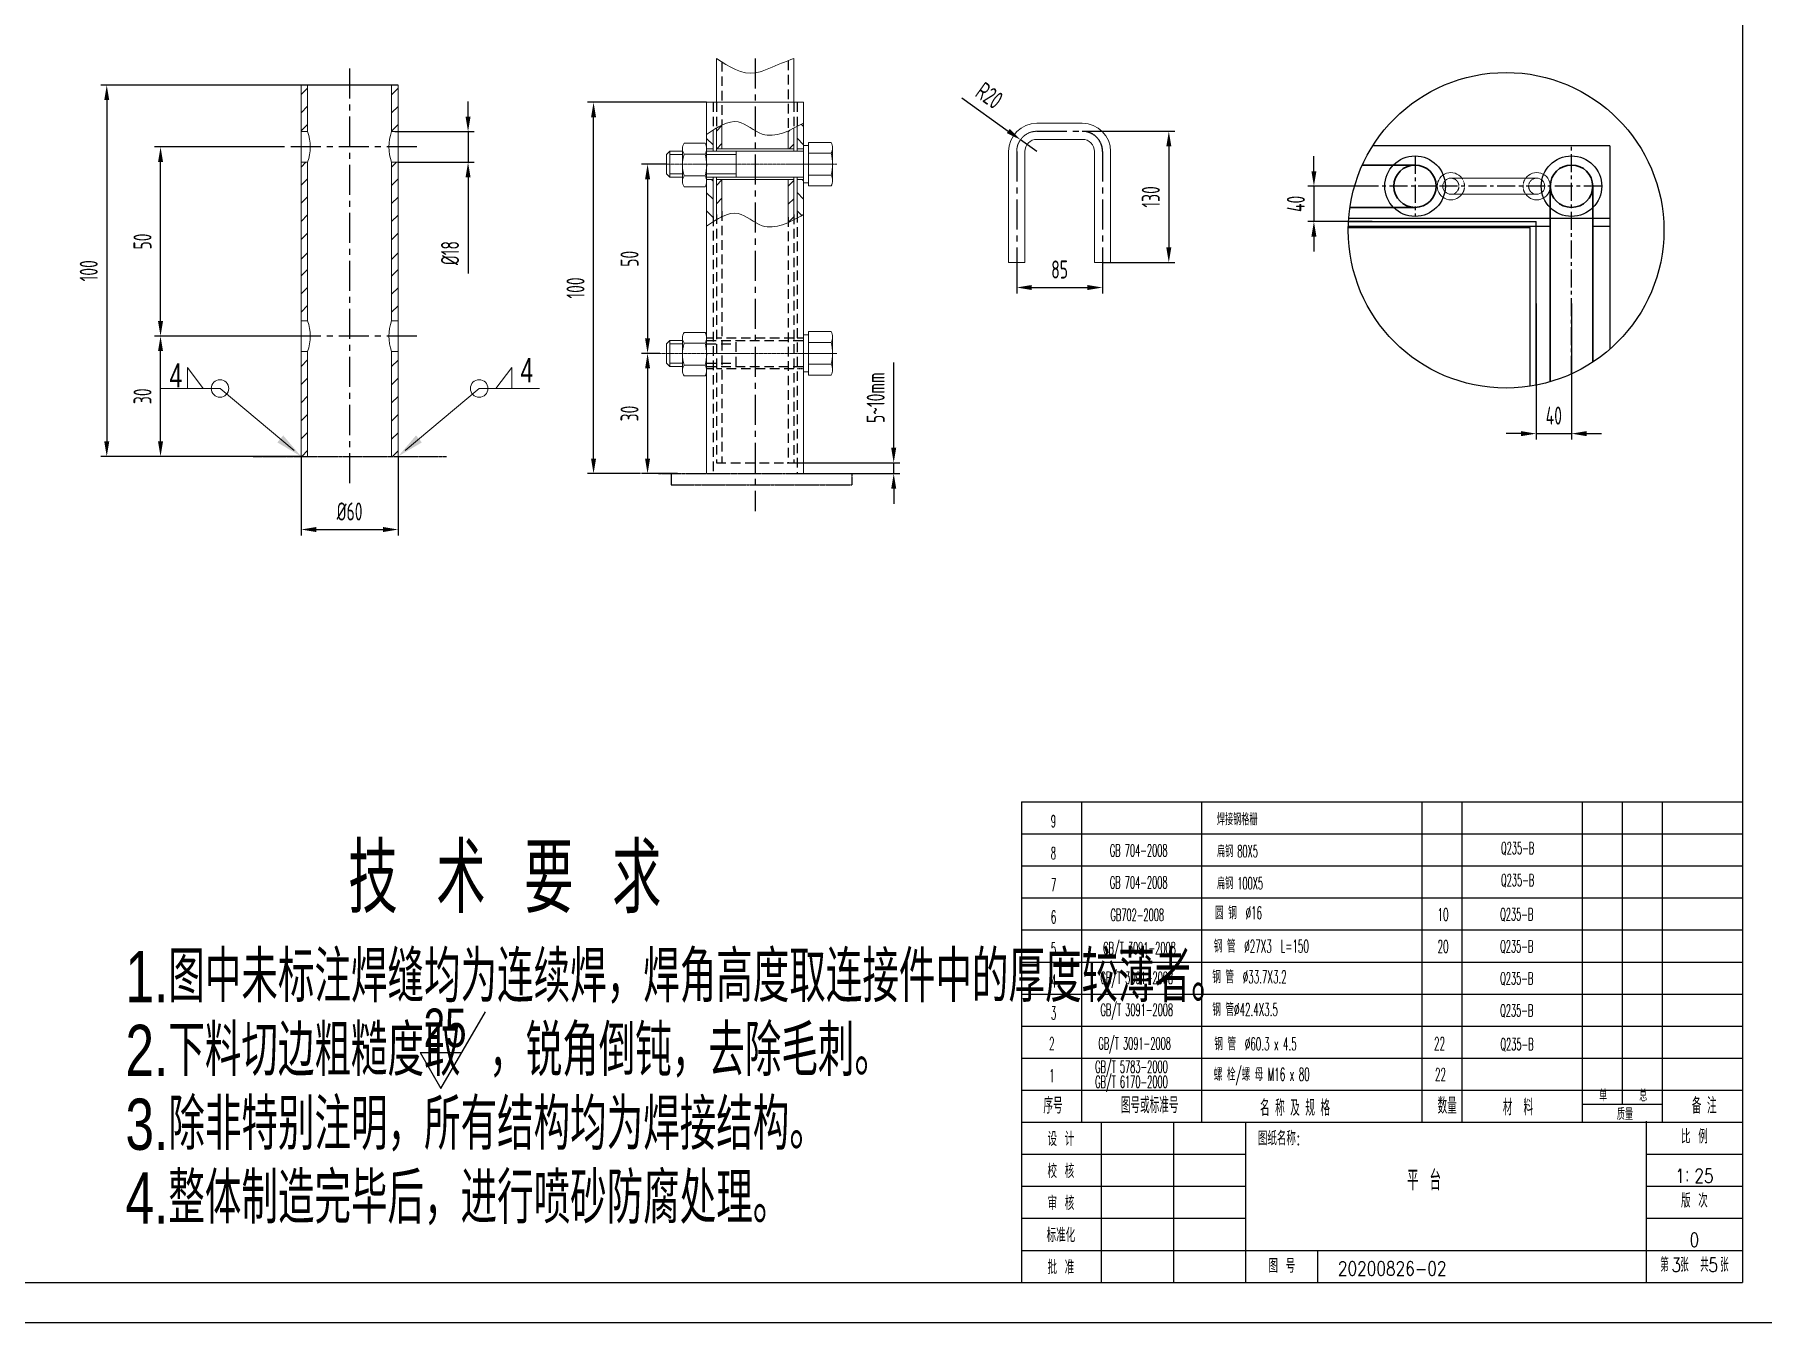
# Model space of a CAD drawing. Header units: millimetres. Extents: x 115735 to 194929, y 30422 to 45272.
# Drawn here: x 156118 to 163308, y 35372 to 40732 of the extents above; entities that cross this region are included whole.
import ezdxf
from ezdxf.enums import TextEntityAlignment as Align

# ---------------------------------------------------------------- set-up
doc = ezdxf.new("R2010")
doc.units = ezdxf.units.MM
for name, pattern in [('CENTER', [2, 1.25, -0.25, 0.25, -0.25]), ('CENTER2', [1.125, 0.75, -0.125, 0.125, -0.125]), ('CENTERX2', [4, 2.5, -0.5, 0.5, -0.5]), ('DASHED', [0.75, 0.5, -0.25]), ('HIDDEN', [0.375, 0.25, -0.125]), ('PHANTOM2', [1.25, 0.625, -0.125, 0.125, -0.125, 0.125, -0.125])]:
    doc.linetypes.add(name, pattern=pattern)
for name, color, linetype in [('08文字层', 1, 'Continuous'), ('09图框与明细表层', 4, 'Continuous'), ('2细线层', 4, 'Continuous'), ('3中心线层', 1, 'CENTER'), ('7标注层', 4, 'Continuous'), ('_CENTER', 1, 'CENTERX2'), ('DATA', 4, 'Continuous'), ('HIDDEN0', 6, 'DASHED'), ('图框层', 7, 'Continuous')]:
    doc.layers.add(name, color=color, linetype=linetype)
for name, color, linetype, lineweight in [('ST_GL_CENTERLINE', 1, 'CENTER2', 0), ('ST_GL_TEXT_ENG', 3, 'Continuous', 13), ('ST_MA _FITTING', 6, 'Continuous', 13), ('ST_MA_EQUI', 7, 'Continuous', 15), ('ST_ST_BRACKET_VISIBLE', 4, 'Continuous', 20), ('ST_ST_STRUCTURE_INVISIBLE', 6, 'HIDDEN', 25), ('图层1', 7, 'Continuous', 30)]:
    doc.layers.add(name, color=color, linetype=linetype, lineweight=lineweight)
doc.styles.add('JEREH', font='isocp.shx', dxfattribs={"width": 0.7, "bigfont": 'hzfs.shx'})
doc.styles.add('TH_GBDIM', font='romans.shx', dxfattribs={"width": 0.8, "bigfont": 'gbcbig.shx'})
doc.styles.add('VCADHZ', font='vcadtxt1.shx', dxfattribs={"width": 0.7, "bigfont": 'vcadhz.shx'})
doc.styles.add('残雪', font='romans.shx', dxfattribs={"width": 0.5, "bigfont": 'hztxt.shx'})
doc.dimstyles.new('副本 JEREH-双', dxfattribs={"dimscale": 25, "dimtxt": 3, "dimasz": 2.5, "dimexe": 1, "dimexo": 0, "dimgap": 1.5, "dimtad": 1, "dimdec": 0, "dimzin": 0, "dimdsep": 46, "dimtxsty": 'JEREH', "dimcen": 2.5, "dimclrd": 130, "dimclre": 130, "dimclrt": 3, "dimadec": 0, "dimazin": 0, "dimtfac": 0.714286, "dimtdec": 0, "dimtmove": 0, "dimatfit": 3, "dimfxl": 1, "dimtzin": 0, "dimlwd": -1, "dimlwe": -1, "dimarcsym": 0})
pattern_1 = [(135, (229036.08, 14609.014), (37.717076, 37.717076), [])]
pattern_2 = [(45, (229036.08, 14609.014), (37.717076, -37.717076), [])]

# ---------------------------------------------------------------- blocks, each defined once
blk = doc.blocks.new('*D165')
at = {"color": 130, "transparency": 16777216}
for p, q in [((158719.7, 39404.7), (158644.1, 39404.7)), ((158669.1, 39342.2), (158669.1, 38966.8)), ((158793.6, 38904.3), (158644.1, 38904.3))]:
    blk.add_line(p, q, dxfattribs=at)
for points in [[(158658.7, 39342.2), (158679.5, 39342.2), (158669.1, 39404.7)], [(158658.7, 38966.8), (158679.5, 38966.8), (158669.1, 38904.3)]]:
    blk.add_solid(points, dxfattribs=at)
at = {"layer": 'Defpoints', "color": 0, "transparency": 16777216}
for p in [(158719.7, 39404.7), (158669.1, 38904.3), (158793.6, 38904.3)]:
    blk.add_point(p, dxfattribs=at)
at = {"color": 3, "transparency": 16777216, "insert": (158594.1, 39154.5), "char_height": 75, "attachment_point": 5, "rotation": 90, "style": 'JEREH'}
blk.add_mtext('30', dxfattribs=at)
blk = doc.blocks.new('*D166')
at = {"color": 130, "transparency": 16777216}
for p, q in [((158915, 40449.9), (158419.3, 40449.9)), ((158444.3, 38966.8), (158444.3, 40387.4)), ((158639.4, 38904.3), (158419.3, 38904.3))]:
    blk.add_line(p, q, dxfattribs=at)
for points in [[(158433.9, 40387.4), (158454.7, 40387.4), (158444.3, 40449.9)], [(158433.9, 38966.8), (158454.7, 38966.8), (158444.3, 38904.3)]]:
    blk.add_solid(points, dxfattribs=at)
at = {"layer": 'Defpoints', "color": 0, "transparency": 16777216}
for p in [(158444.3, 40449.9), (158915, 40449.9), (158639.4, 38904.3)]:
    blk.add_point(p, dxfattribs=at)
at = {"color": 3, "transparency": 16777216, "insert": (158369.3, 39677.1), "char_height": 75, "attachment_point": 5, "rotation": 90, "style": 'JEREH'}
blk.add_mtext('100', dxfattribs=at)
blk = doc.blocks.new('*D167')
at = {"color": 130, "transparency": 16777216}
for p, q in [((158748, 40192.3), (158644.1, 40192.3)), ((158669.1, 40129.8), (158669.1, 39467.2)), ((158719.7, 39404.7), (158644.1, 39404.7))]:
    blk.add_line(p, q, dxfattribs=at)
for points in [[(158658.7, 40129.8), (158679.5, 40129.8), (158669.1, 40192.3)], [(158658.7, 39467.2), (158679.5, 39467.2), (158669.1, 39404.7)]]:
    blk.add_solid(points, dxfattribs=at)
at = {"layer": 'Defpoints', "color": 0, "transparency": 16777216}
for p in [(158748, 40192.3), (158669.1, 39404.7), (158719.7, 39404.7)]:
    blk.add_point(p, dxfattribs=at)
at = {"color": 3, "transparency": 16777216, "insert": (158594.1, 39798.5), "char_height": 75, "attachment_point": 5, "rotation": 90, "style": 'JEREH'}
blk.add_mtext('50', dxfattribs=at)
blk = doc.blocks.new('*D172')
at = {"color": 130, "transparency": 16777216}
for p, q in [((157227.7, 38975.9), (157227.7, 38646.8)), ((157630.9, 38975.9), (157630.9, 38646.8)), ((157290.2, 38671.8), (157568.4, 38671.8))]:
    blk.add_line(p, q, dxfattribs=at)
for points in [[(157290.2, 38682.3), (157290.2, 38661.4), (157227.7, 38671.8)], [(157568.4, 38682.3), (157568.4, 38661.4), (157630.9, 38671.8)]]:
    blk.add_solid(points, dxfattribs=at)
at = {"layer": 'Defpoints', "color": 0, "transparency": 16777216}
for p in [(157227.7, 38975.9), (157630.9, 38975.9), (157630.9, 38671.8)]:
    blk.add_point(p, dxfattribs=at)
at = {"color": 3, "transparency": 16777216, "insert": (157429.3, 38746.8), "char_height": 75, "attachment_point": 5, "style": 'JEREH'}
blk.add_mtext('%%C60', dxfattribs=at)
blk = doc.blocks.new('*D173')
at = {"color": 130, "transparency": 16777216}
for p, q in [((157630.9, 40521.5), (156393.7, 40521.5)), ((156418.7, 40459), (156418.7, 39038.4)), ((157079.3, 38975.9), (156393.7, 38975.9))]:
    blk.add_line(p, q, dxfattribs=at)
for points in [[(156408.3, 40459), (156429.1, 40459), (156418.7, 40521.5)], [(156408.3, 39038.4), (156429.1, 39038.4), (156418.7, 38975.9)]]:
    blk.add_solid(points, dxfattribs=at)
at = {"layer": 'Defpoints', "color": 0, "transparency": 16777216}
for p in [(157630.9, 40521.5), (156418.7, 38975.9), (157079.3, 38975.9)]:
    blk.add_point(p, dxfattribs=at)
at = {"color": 3, "transparency": 16777216, "insert": (156343.7, 39748.7), "char_height": 75, "attachment_point": 5, "rotation": 90, "style": 'JEREH'}
blk.add_mtext('100', dxfattribs=at)
blk = doc.blocks.new('*D174')
at = {"color": 130, "transparency": 16777216}
for p, q in [((157922.1, 40390.3), (157922.1, 40452.8)), ((157617.4, 40327.8), (157947.1, 40327.8)), ((157922.1, 40327.8), (157922.1, 40200.1)), ((157630.9, 40200.1), (157947.1, 40200.1)), ((157922.1, 40137.6), (157922.1, 39737.7))]:
    blk.add_line(p, q, dxfattribs=at)
for points in [[(157911.7, 40390.3), (157932.5, 40390.3), (157922.1, 40327.8)], [(157911.7, 40137.6), (157932.5, 40137.6), (157922.1, 40200.1)]]:
    blk.add_solid(points, dxfattribs=at)
at = {"layer": 'Defpoints', "color": 0, "transparency": 16777216}
for p in [(157617.4, 40327.8), (157630.9, 40200.1), (157922.1, 40200.1)]:
    blk.add_point(p, dxfattribs=at)
at = {"color": 3, "transparency": 16777216, "insert": (157847.1, 39822.4), "char_height": 75, "attachment_point": 5, "rotation": 90, "style": 'JEREH'}
blk.add_mtext('%%C18', dxfattribs=at)
blk = doc.blocks.new('*D175')
at = {"color": 130, "transparency": 16777216}
for p, q in [((157227.7, 39476.8), (156617.5, 39476.8)), ((156642.5, 39038.4), (156642.5, 39414.3)), ((157227.7, 38975.9), (156617.5, 38975.9))]:
    blk.add_line(p, q, dxfattribs=at)
for points in [[(156632.1, 39414.3), (156652.9, 39414.3), (156642.5, 39476.8)], [(156632.1, 39038.4), (156652.9, 39038.4), (156642.5, 38975.9)]]:
    blk.add_solid(points, dxfattribs=at)
at = {"layer": 'Defpoints', "color": 0, "transparency": 16777216}
for p in [(156642.5, 39476.8), (157227.7, 39476.8), (157227.7, 38975.9)]:
    blk.add_point(p, dxfattribs=at)
at = {"color": 3, "transparency": 16777216, "insert": (156567.5, 39226.4), "char_height": 75, "attachment_point": 5, "rotation": 90, "style": 'JEREH'}
blk.add_mtext('30', dxfattribs=at)
blk = doc.blocks.new('*D176')
at = {"color": 130, "transparency": 16777216}
for p, q in [((157149.5, 40263.9), (156617.5, 40263.9)), ((156642.5, 39539.3), (156642.5, 40201.4)), ((157079.8, 39476.8), (156617.5, 39476.8))]:
    blk.add_line(p, q, dxfattribs=at)
for points in [[(156632.1, 40201.4), (156652.9, 40201.4), (156642.5, 40263.9)], [(156632.1, 39539.3), (156652.9, 39539.3), (156642.5, 39476.8)]]:
    blk.add_solid(points, dxfattribs=at)
at = {"layer": 'Defpoints', "color": 0, "transparency": 16777216}
for p in [(156642.5, 40263.9), (157149.5, 40263.9), (157079.8, 39476.8)]:
    blk.add_point(p, dxfattribs=at)
at = {"color": 3, "transparency": 16777216, "insert": (156567.5, 39870.4), "char_height": 75, "attachment_point": 5, "rotation": 90, "style": 'JEREH'}
blk.add_mtext('50', dxfattribs=at)
blk = doc.blocks.new('*D202')
at = {"layer": '7标注层', "color": 130, "transparency": 16777216}
for p, q in [((159693.3, 39012), (159693.3, 39366.7)), ((159250.2, 38949.5), (159718.3, 38949.5)), ((159250.2, 38904.3), (159718.3, 38904.3)), ((159693.3, 38904.3), (159693.3, 38949.5)), ((159693.3, 38841.8), (159693.3, 38779.3))]:
    blk.add_line(p, q, dxfattribs=at)
for points in [[(159682.9, 39012), (159703.7, 39012), (159693.3, 38949.5)], [(159682.9, 38841.8), (159703.7, 38841.8), (159693.3, 38904.3)]]:
    blk.add_solid(points, dxfattribs=at)
at = {"layer": 'Defpoints', "color": 0, "transparency": 16777216}
for p in [(159250.2, 38949.5, -37.2), (159250.2, 38904.3, -37.2), (159693.3, 38949.5)]:
    blk.add_point(p, dxfattribs=at)
at = {"layer": '7标注层', "color": 3, "transparency": 16777216, "insert": (159618.3, 39220.6), "char_height": 75, "attachment_point": 5, "rotation": 90, "style": 'JEREH'}
blk.add_mtext('5~10mm', dxfattribs=at)
blk = doc.blocks.new('*D203')
at = {"color": 130, "transparency": 16777216}
for p, q in [((160205.2, 39783.2), (160205.2, 39654)), ((160562.2, 39783.2), (160562.2, 39654)), ((160267.7, 39679), (160499.7, 39679))]:
    blk.add_line(p, q, dxfattribs=at)
for points in [[(160267.7, 39689.4), (160267.7, 39668.5), (160205.2, 39679)], [(160499.7, 39689.4), (160499.7, 39668.5), (160562.2, 39679)]]:
    blk.add_solid(points, dxfattribs=at)
at = {"layer": 'Defpoints', "color": 0, "transparency": 16777216}
for p in [(160205.2, 39783.2), (160562.2, 39783.2), (160562.2, 39679)]:
    blk.add_point(p, dxfattribs=at)
at = {"color": 3, "transparency": 16777216, "insert": (160383.7, 39754), "char_height": 75, "attachment_point": 5, "style": 'JEREH'}
blk.add_mtext('85', dxfattribs=at)
blk = doc.blocks.new('*D177')
at = {"color": 130, "transparency": 16777216}
for p, q in [((160478.2, 40329.2), (160863.1, 40329.2)), ((160838.1, 40266.7), (160838.1, 39845.7)), ((160562.2, 39783.2), (160863.1, 39783.2))]:
    blk.add_line(p, q, dxfattribs=at)
for points in [[(160827.7, 40266.7), (160848.5, 40266.7), (160838.1, 40329.2)], [(160827.7, 39845.7), (160848.5, 39845.7), (160838.1, 39783.2)]]:
    blk.add_solid(points, dxfattribs=at)
at = {"layer": 'Defpoints', "color": 0, "transparency": 16777216}
for p in [(160478.2, 40329.2), (160562.2, 39783.2), (160838.1, 39783.2)]:
    blk.add_point(p, dxfattribs=at)
at = {"color": 3, "transparency": 16777216, "insert": (160763.1, 40056.2), "char_height": 75, "attachment_point": 5, "rotation": 90, "style": 'JEREH'}
blk.add_mtext('130', dxfattribs=at)
blk = doc.blocks.new('*D204')
at = {"color": 130, "transparency": 16777216}
for p, q in [((159976.7, 40468), (160169.9, 40330.2)), ((160289.2, 40245.2), (160220.8, 40293.9))]:
    blk.add_line(p, q, dxfattribs=at)
blk.add_solid([(160175.9, 40338.7), (160163.8, 40321.7), (160220.8, 40293.9)], dxfattribs=at)
at = {"layer": 'Defpoints', "color": 0, "transparency": 16777216}
for p in [(160220.8, 40293.9), (160289.2, 40245.2)]:
    blk.add_point(p, dxfattribs=at)
at = {"color": 3, "transparency": 16777216, "insert": (160091.4, 40478.3), "char_height": 75, "attachment_point": 5, "rotation": 324.51741, "style": 'JEREH'}
blk.add_mtext('R20', dxfattribs=at)
blk = doc.blocks.new('*D205')
at = {"layer": '7标注层', "color": 130, "transparency": 16777216}
for p, q in [((162366.7, 39613.1), (162366.7, 39045.9)), ((162513.7, 39613.1), (162513.7, 39045.9)), ((162304.2, 39070.9), (162241.7, 39070.9)), ((162366.7, 39070.9), (162513.7, 39070.9)), ((162576.2, 39070.9), (162638.7, 39070.9))]:
    blk.add_line(p, q, dxfattribs=at)
for points in [[(162304.2, 39081.3), (162304.2, 39060.5), (162366.7, 39070.9)], [(162576.2, 39081.3), (162576.2, 39060.5), (162513.7, 39070.9)]]:
    blk.add_solid(points, dxfattribs=at)
at = {"layer": 'Defpoints', "color": 0, "transparency": 16777216}
for p in [(162366.7, 39613.1, 279), (162513.7, 39613.1, 279), (162513.7, 39070.9)]:
    blk.add_point(p, dxfattribs=at)
at = {"layer": '7标注层', "color": 3, "transparency": 16777216, "insert": (162440.2, 39145.9), "char_height": 75, "attachment_point": 5, "style": 'JEREH'}
blk.add_mtext('40', dxfattribs=at)
blk = doc.blocks.new('*D206')
at = {"layer": '7标注层', "color": 130, "transparency": 16777216}
for p, q in [((161441.8, 40163.1), (161441.8, 40225.6)), ((161683.6, 40100.6), (161416.8, 40100.6)), ((161441.8, 40100.6), (161441.8, 39953.6)), ((161683.6, 39953.6), (161416.8, 39953.6)), ((161441.8, 39891.1), (161441.8, 39828.6))]:
    blk.add_line(p, q, dxfattribs=at)
for points in [[(161431.4, 40163.1), (161452.2, 40163.1), (161441.8, 40100.6)], [(161431.4, 39891.1), (161452.2, 39891.1), (161441.8, 39953.6)]]:
    blk.add_solid(points, dxfattribs=at)
at = {"layer": 'Defpoints', "color": 0, "transparency": 16777216}
for p in [(161683.6, 40100.6, 279), (161441.8, 39953.6), (161683.6, 39953.6, 279)]:
    blk.add_point(p, dxfattribs=at)
at = {"layer": '7标注层', "color": 3, "transparency": 16777216, "insert": (161366.8, 40027.1), "char_height": 75, "attachment_point": 5, "rotation": 90, "style": 'JEREH'}
blk.add_mtext('40', dxfattribs=at)
blk = doc.blocks.new('A$C0C30116C')
at = {"layer": '2细线层'}
blk.add_line((0, 0), (14016.7, 0), dxfattribs=at)
at = {"layer": '7标注层'}
blk.add_line((416.7, 166.7), (13850, 166.7), dxfattribs=at)
at = {"layer": '图框层'}
blk.add_line((13850, 9733.3), (13850, 166.7), dxfattribs=at)

msp = doc.modelspace()

# ---------------------------------------------------------------- hatches: boundary and pattern name
at = {"layer": 'ST_ST_BRACKET_VISIBLE'}
h = msp.add_hatch(dxfattribs=at)
h.set_pattern_fill('ANSI31', color=256, scale=16.8, angle=90, style=0)
h.set_pattern_definition(pattern_2)
edge = h.paths.add_edge_path()
edge.add_spline(control_points=[(158955.3, 40342.3), (158963.2, 40347.1), (158971, 40351.5), (158978.8, 40355.4)], knot_values=[108.099891, 108.099891, 108.099891, 108.099891, 115.587131, 115.587131, 115.587131, 115.587131], weights=[1, 1, 1, 1], degree=3, periodic=0)
edge.add_line((158978.8, 40355.4), (158978.8, 40256.1))
edge.add_line((158978.8, 40256.1), (158955.3, 40256.1))
edge.add_line((158955.3, 40256.1), (158955.3, 40342.3))
h = msp.add_hatch(dxfattribs=at)
h.set_pattern_fill('ANSI31', color=256, scale=16.8, angle=90, style=0)
h.set_pattern_definition(pattern_2)
edge = h.paths.add_edge_path()
edge.add_spline(control_points=[(159254.4, 40331), (159262.2, 40334.4), (159270, 40338.2), (159277.9, 40342.1)], knot_values=[12.119342, 12.119342, 12.119342, 12.119342, 19.228001, 19.228001, 19.228001, 19.228001], weights=[1, 1, 1, 1], degree=3, periodic=0)
edge.add_line((159277.9, 40342.1), (159277.9, 40256.1))
edge.add_line((159277.9, 40256.1), (159254.4, 40256.1))
edge.add_line((159254.4, 40256.1), (159254.4, 40331))
h = msp.add_hatch(dxfattribs=at)
h.set_pattern_fill('ANSI31', color=256, scale=16.8, style=0)
h.set_pattern_definition(pattern_1)
edge = h.paths.add_edge_path()
edge.add_spline(control_points=[(159291.3, 40349.1), (159300.3, 40353.8), (159309.2, 40358.7), (159318.2, 40363.6)], knot_values=[0, 0, 0, 0, 8.073551, 8.073551, 8.073551, 8.073551], weights=[1, 1, 1, 1], degree=3, periodic=0)
edge.add_line((159318.2, 40363.6), (159318.2, 40256.1))
edge.add_line((159318.2, 40256.1), (159291.3, 40256.1))
edge.add_line((159291.3, 40256.1), (159291.3, 40349.1))
h = msp.add_hatch(dxfattribs=at)
h.set_pattern_fill('ANSI31', color=256, scale=16.8, style=0)
h.set_pattern_definition(pattern_1)
edge = h.paths.add_edge_path()
edge.add_spline(control_points=[(158915, 40315.5), (158924, 40321.7), (158932.9, 40327.9), (158941.9, 40333.8)], knot_values=[119.84826, 119.84826, 119.84826, 119.84826, 128.351388, 128.351388, 128.351388, 128.351388], weights=[1, 1, 1, 1], degree=3, periodic=0)
edge.add_line((158941.9, 40333.8), (158941.9, 40256.1))
edge.add_line((158941.9, 40256.1), (158915, 40256.1))
edge.add_line((158915, 40256.1), (158915, 40315.5))
h = msp.add_hatch(dxfattribs=at)
h.set_pattern_fill('ANSI31', color=256, scale=16.8, style=0)
h.set_pattern_definition(pattern_1)
edge = h.paths.add_edge_path()
edge.add_line((158915, 40128.5), (158941.9, 40128.5))
edge.add_line((158941.9, 40128.5), (158941.9, 39952.4))
edge.add_spline(control_points=[(158941.9, 39952.4), (158932.9, 39946.5), (158924, 39940.3), (158915, 39934.1)], knot_values=[119.84826, 119.84826, 119.84826, 119.84826, 128.351388, 128.351388, 128.351388, 128.351388], weights=[1, 1, 1, 1], degree=3, periodic=0)
edge.add_line((158915, 39934.1), (158915, 40128.5))
h = msp.add_hatch(dxfattribs=at)
h.set_pattern_fill('ANSI31', color=256, scale=16.8, angle=90, style=0)
h.set_pattern_definition(pattern_2)
edge = h.paths.add_edge_path()
edge.add_line((158955.3, 40128.5), (158978.8, 40128.5))
edge.add_line((158978.8, 40128.5), (158978.8, 39974))
edge.add_spline(control_points=[(158978.8, 39974), (158971, 39970.2), (158963.2, 39965.8), (158955.3, 39961)], knot_values=[108.099891, 108.099891, 108.099891, 108.099891, 115.587131, 115.587131, 115.587131, 115.587131], weights=[1, 1, 1, 1], degree=3, periodic=0)
edge.add_line((158955.3, 39961), (158955.3, 40128.5))
h = msp.add_hatch(dxfattribs=at)
h.set_pattern_fill('ANSI31', color=256, scale=16.8, angle=90, style=0)
h.set_pattern_definition(pattern_2)
edge = h.paths.add_edge_path()
edge.add_line((159254.4, 40128.5), (159277.9, 40128.5))
edge.add_line((159277.9, 40128.5), (159277.9, 39960.8))
edge.add_spline(control_points=[(159277.9, 39960.8), (159270, 39956.8), (159262.2, 39953.1), (159254.4, 39949.7)], knot_values=[12.119342, 12.119342, 12.119342, 12.119342, 19.228001, 19.228001, 19.228001, 19.228001], weights=[1, 1, 1, 1], degree=3, periodic=0)
edge.add_line((159254.4, 39949.7), (159254.4, 40128.5))
h = msp.add_hatch(dxfattribs=at)
h.set_pattern_fill('ANSI31', color=256, scale=16.8, style=0)
h.set_pattern_definition(pattern_1)
edge = h.paths.add_edge_path()
edge.add_line((159291.3, 40128.5), (159318.2, 40128.5))
edge.add_line((159318.2, 40128.5), (159318.2, 39982.2))
edge.add_spline(control_points=[(159318.2, 39982.2), (159309.2, 39977.3), (159300.3, 39972.4), (159291.3, 39967.7)], knot_values=[0, 0, 0, 0, 8.073551, 8.073551, 8.073551, 8.073551], weights=[1, 1, 1, 1], degree=3, periodic=0)
edge.add_line((159291.3, 39967.7), (159291.3, 40128.5))

# ---------------------------------------------------------------- linework, layer by layer
for p, q in [((162673.3, 40268.6, 186), (161686.6, 40268.6, 186)), ((162673.3, 40268.6, 186), (162673.3, 39422.5, 186)), ((161584.7, 39928.4, 186), (162341.5, 39928.4, 186)), ((162425.5, 39932.6, 186), (161584.8, 39932.6, 186)), ((162425.5, 39932.6, 186), (161584.8, 39932.6, 186)), ((161585.7, 39953.6, 186), (162366.7, 39953.6, 186)), ((162673.3, 39966.2, 186), (161586.5, 39966.2, 186)), ((162341.5, 39268.2, 186), (162341.5, 39928.4, 186)), ((162366.7, 39272.6, 186), (162366.7, 39953.6, 186)), ((162366.7, 39272.6, 186), (162366.7, 39953.6, 186)), ((162673.3, 39932.6, 186), (162601.9, 39932.6, 186)), ((162673.3, 39932.6, 186), (162601.9, 39932.6, 186))]:
    msp.add_line(p, q)
for centre in [(161862.7, 40100.6, 186), (162513.7, 40100.6, 186)]:
    msp.add_circle(centre, 126)
at = {"layer": '09图框与明细表层', "color": 7}
for p, q in [((160225.1, 37538.4), (160225.1, 35538.4)), ((160225.1, 36205.1), (163225.1, 36205.1))]:
    msp.add_line(p, q, dxfattribs=at)
at = {"layer": '09图框与明细表层'}
for p, q in [((160225.1, 36205.1), (161158.4, 36205.1)), ((160558.4, 35538.4), (160558.4, 36205.1)), ((160858.4, 35538.4), (160858.4, 36205.1)), ((161158.4, 35538.4), (161158.4, 36205.1)), ((161158.4, 36205.1), (162825.1, 36205.1)), ((162825.1, 35538.4), (162825.1, 36209.3)), ((162825.1, 36205.1), (163225.1, 36205.1)), ((160225.1, 36071.8), (161158.4, 36071.8)), ((162825.1, 36071.8), (163225.1, 36071.8)), ((160225.1, 35938.4), (161158.4, 35938.4)), ((162825.1, 35938.4), (163225.1, 35938.4)), ((160225.1, 35805.1), (161158.4, 35805.1)), ((162825.1, 35805.1), (163225.1, 35805.1)), ((160225.1, 35671.8), (161158.4, 35671.8)), ((161158.4, 35671.8), (163225.1, 35671.8)), ((161458.4, 35538.4), (161458.4, 35671.8))]:
    msp.add_line(p, q, dxfattribs=at)
at = {"layer": '3中心线层', "ltscale": 100}
for p, q in [((159116.6, 40632.3), (159116.6, 38748.2)), ((157429.3, 40590.1), (157429.3, 38846.7)), ((157709, 40263.9), (157149.5, 40263.9)), ((160289.2, 40329.2), (160478.2, 40329.2)), ((160205.2, 40245.2), (160205.2, 39783.2)), ((160562.2, 40245.2), (160562.2, 39783.2)), ((157709, 39476.8), (157149.5, 39476.8))]:
    msp.add_line(p, q, dxfattribs=at)
msp.add_arc((160478.2, 40245.2), 84, 0, 90, dxfattribs=at)
at = {"layer": '7标注层'}
for p, q in [((163224.7, 37405.1), (163224.7, 35538.4)), ((157809.5, 36345), (157994.2, 36664.9)), ((157722.8, 36495.3), (157896.3, 36495.3)), ((157722.8, 36495.3), (157809.5, 36345)), ((160225.1, 35538.4), (163224.7, 35538.4))]:
    msp.add_line(p, q, dxfattribs=at)
at = {"layer": '_CENTER', "ltscale": 30}
for p, q in [((162513.7, 39319.6, 186), (162513.7, 40268.6, 186)), ((161862.7, 40226.6, 186), (161862.7, 39974.6, 186)), ((161950.9, 40100.6, 186), (161610.8, 40100.6, 186)), ((162639.7, 40100.6, 186), (161955.1, 40100.6, 186))]:
    msp.add_line(p, q, dxfattribs=at)
at = {"layer": 'DATA'}
for p, q in [((160225.1, 37538.4), (163224.7, 37538.4)), ((160225.1, 37538.4), (163224.4, 37538.4)), ((160475, 37538.4), (160475, 36205.1)), ((160974.4, 37538.4), (160974.4, 36205.1)), ((161891.1, 37538.4), (161891.1, 36205.1)), ((162057.7, 37538.4), (162057.7, 36205.1)), ((162557.7, 37538.4), (162557.7, 36205.1)), ((162724.4, 37538.4), (162724.4, 36280.8)), ((162891.1, 37538.4), (162891.1, 36205.1)), ((160225.1, 37405.1), (163224.7, 37405.1)), ((160225.1, 37405.1), (163224.4, 37405.1)), ((160225.1, 37271.8), (163224.7, 37271.8)), ((160225.1, 37138.4), (163224.4, 37138.4)), ((160225.1, 37005.1), (163224.4, 37005.1)), ((160225.1, 36871.8), (163225, 36871.8)), ((160225.1, 36871.8), (163224.4, 36871.8)), ((160225.1, 36738.4), (163225, 36738.4)), ((160225.1, 36738.4), (163224.4, 36738.4)), ((160225.1, 36605.1), (163224.4, 36605.1)), ((160225.1, 36471.8), (163225, 36471.8)), ((160225.1, 36471.8), (163224.4, 36471.8)), ((160225.1, 36338.4), (163225, 36338.4)), ((162557.7, 36280.8), (162891.1, 36280.8))]:
    msp.add_line(p, q, dxfattribs=at)
msp.add_circle((162241.4, 39917.2, -93), 656.7, dxfattribs=at)
at = {"layer": 'HIDDEN0', "color": 6, "ltscale": 80}
for p, q in [((159254.4, 40623.5), (159254.4, 40331)), ((158978.8, 40617.7), (158978.8, 40355.4)), ((158941.9, 40449.9), (158941.9, 40333.8)), ((158955.3, 40449.9), (158955.3, 40342.3)), ((159277.9, 40449.9), (159277.9, 40342.1)), ((159291.3, 40449.9), (159291.3, 40349.1)), ((158955.3, 39983.4), (158955.3, 38949.5)), ((158978.8, 39996.4), (158978.8, 38949.5)), ((159277.9, 39983.2), (159277.9, 38949.5)), ((159291.3, 39990.1), (159291.3, 38904.3)), ((158941.9, 39974.8), (158941.9, 38904.3)), ((159254.4, 39972.1), (159254.4, 38949.5)), ((158941.9, 39468.5), (158915, 39468.5)), ((158915, 39458.5), (159318.2, 39458.5)), ((158915, 39445), (159037.7, 39445)), ((159277.9, 39468.5), (158955.3, 39468.5)), ((159037.7, 39350.9), (159037.7, 39458.5)), ((159318.2, 39468.5), (159291.3, 39468.5)), ((158915, 39364.4), (159037.7, 39364.4)), ((158915, 39350.9), (159318.2, 39350.9)), ((158941.9, 39340.9), (158915, 39340.9)), ((159277.9, 39340.9), (158955.3, 39340.9)), ((158955.3, 38949.5), (159277.9, 38949.5))]:
    msp.add_line(p, q, dxfattribs=at)
at = {"layer": 'HIDDEN0', "color": 6, "linetype": 'PHANTOM2'}
for p, q in [((157026.6, 38975.9), (157831.9, 38975.9)), ((158714, 38904.3), (159519.2, 38904.3)), ((159519.2, 38904.3), (159519.2, 38857.3)), ((158766.7, 38857.3), (159519.2, 38857.3))]:
    msp.add_line(p, q, dxfattribs=at)
at = {"layer": 'HIDDEN0', "color": 6, "linetype": 'PHANTOM2', "ltscale": 80}
msp.add_line((158766.7, 38904.3), (158766.7, 38857.3), dxfattribs=at)
at = {"layer": 'ST_GL_CENTERLINE', "ltscale": 8}
for p, q in [((158748, 40192.3), (159456.9, 40192.3)), ((158719.7, 39404.7), (159456.9, 39404.7))]:
    msp.add_line(p, q, dxfattribs=at)
at = {"layer": 'ST_GL_CENTERLINE'}
msp.add_arc((160289.2, 40245.2), 84, 90, 180, dxfattribs=at)
at = {"layer": 'ST_GL_TEXT_ENG'}
for p, q in [((156754.4, 39258.9), (156754.4, 39346.1)), ((156754.4, 39346.1), (156820.5, 39258.9)), ((158104.1, 39346.1), (158038.1, 39258.9)), ((158104.1, 39258.9), (158104.1, 39346.1))]:
    msp.add_line(p, q, dxfattribs=at)
at = {"layer": 'ST_GL_TEXT_ENG', "extrusion": (0, 0, -1)}
for points in [[(-157198.7, 39000.2), (-156890.1, 39258.9), (-156639.3, 39258.9)], [(-157659.8, 39000.2), (-157968.4, 39258.9), (-158219.3, 39258.9)]]:
    msp.add_lwpolyline(points, dxfattribs=at)
at = {"layer": 'ST_GL_TEXT_ENG'}
for centre in [(156890.1, 39258.9), (157968.4, 39258.9)]:
    msp.add_circle(centre, 36.5, dxfattribs=at)
at = {"layer": 'ST_GL_TEXT_ENG', "extrusion": (0, 0, -1)}
for points in [[(-157152.9, 39063.3), (-157227.7, 38975.9), (-157128.6, 39034.3)], [(-157705.6, 39063.3), (-157630.9, 38975.9), (-157729.9, 39034.3)]]:
    msp.add_solid(points, dxfattribs=at)
at = {"layer": 'ST_MA _FITTING', "linetype": 'DASHED', "ltscale": 2}
for centre, radius, start, end in [((162011.8, 40100.6, 186), 33.6, 270, 90), ((162011.8, 40100.6, 186), 56.7, 323.6588, 36.3412), ((162368.8, 40100.6, 186), 56.7, 143.6588, 216.3412), ((162368.8, 40100.6, 186), 33.6, 90, 270)]:
    msp.add_arc(centre, radius, start, end, dxfattribs=at)
at = {"layer": 'ST_MA_EQUI'}
for p, q in [((158955.3, 40632.8), (158955.3, 40449.9)), ((159277.9, 40632.8), (159277.9, 40449.9)), ((157227.7, 40521.5), (157227.7, 38975.9)), ((157254.5, 40521.5), (157254.5, 40327.8)), ((157604, 40521.5), (157604, 40327.8)), ((157630.9, 40521.5), (157630.9, 38975.9)), ((158915, 40449.9), (159318.2, 40449.9)), ((158915, 40449.9), (158915, 38904.3)), ((159318.2, 40449.9), (159318.2, 38904.3)), ((158955.3, 40342.3), (158955.3, 40246.1)), ((158978.8, 40355.4), (158978.8, 40256.1)), ((159277.9, 40342.1), (159277.9, 40246.1)), ((159291.3, 40349.1), (159291.3, 40246.1)), ((160289.2, 40362.8), (160478.2, 40362.8)), ((157227.7, 40327.8), (157254.5, 40327.8)), ((157604, 40327.8), (157630.9, 40327.8)), ((158941.9, 40333.8), (158941.9, 40246.1)), ((159254.4, 40331), (159254.4, 40256.1)), ((159338.3, 40269.6), (159318.2, 40269.6)), ((160289.2, 40295.6), (160478.2, 40295.6)), ((157227.7, 40200.1), (157254.5, 40200.1)), ((157254.5, 40200.1), (157254.5, 39898.4)), ((157604, 40200.1), (157604, 39898.4)), ((157604, 40200.1), (157630.9, 40200.1)), ((158761.4, 40246.1), (158748, 40232.6)), ((158748, 40232.6), (158748, 40152)), ((158761.4, 40246.1), (158761.4, 40138.5)), ((158761.4, 40246.1), (158814.2, 40246.1)), ((158761.4, 40232.6), (158814.2, 40232.6)), ((158814.2, 40257.2), (158814.2, 40234.5)), ((158814.2, 40234.5), (158814.2, 40234.5)), ((158821, 40234.5), (158908.3, 40234.5)), ((158941.9, 40256.1), (158915, 40256.1)), ((158915, 40256.1), (158915, 40232.6)), ((158915, 40246.1), (159318.2, 40246.1)), ((158915, 40232.6), (159037.7, 40232.6)), ((159277.9, 40256.1), (158955.3, 40256.1)), ((159037.7, 40138.5), (159037.7, 40246.1)), ((159318.2, 40256.1), (159291.3, 40256.1)), ((159338.3, 40260.3), (159338.3, 40237.7)), ((159338.3, 40246.1), (159338.4, 40246.1)), ((159338.3, 40237.7), (159432.4, 40237.7)), ((159338.3, 40237.7), (159338.3, 40237.7)), ((159439.1, 40260.3), (159439.1, 40237.7)), ((160171.6, 40245.2), (160171.6, 40211.5)), ((160171.6, 40211.5), (160171.6, 39783.2)), ((160238.8, 40211.5), (160238.8, 40245.2)), ((160238.8, 39783.2), (160238.8, 40211.5)), ((160528.6, 40211.5), (160528.6, 40245.2)), ((160528.6, 39783.2), (160528.6, 40211.5)), ((160595.8, 40245.2), (160595.8, 40211.5)), ((160595.8, 40211.5), (160595.8, 39783.2)), ((158761.4, 40138.5), (158748, 40152)), ((158761.4, 40152), (158814.3, 40152)), ((158761.4, 40138.5), (158814.3, 40138.5)), ((158814.3, 40143.8), (158814.2, 40143.8)), ((158908.3, 40143.8), (158821, 40143.8)), ((158915, 40152), (159037.7, 40152)), ((158915, 40138.5), (159318.2, 40138.5)), ((158941.9, 40128.5), (158915, 40128.5)), ((158941.9, 39952.4), (158941.9, 40138.5)), ((158955.3, 39961), (158955.3, 40138.5)), ((159277.9, 40128.5), (158955.3, 40128.5)), ((158978.8, 39974), (158978.8, 40128.5)), ((159254.4, 39949.7), (159254.4, 40128.5)), ((159277.9, 39960.8), (159277.9, 40138.5)), ((159291.3, 39967.7), (159291.3, 40138.5)), ((159318.2, 40128.5), (159291.3, 40128.5)), ((159338.4, 40146.9), (159338.3, 40146.9)), ((159432.4, 40146.9), (159338.4, 40146.9)), ((162368.8, 40134.2, 186), (162011.8, 40134.2, 186)), ((159338.3, 40115), (159318.2, 40115)), ((162011.8, 40067, 186), (162368.8, 40067, 186)), ((157254.5, 39898.4), (157254.5, 39540.6)), ((157604, 39898.4), (157604, 39540.6)), ((160171.6, 39783.2), (160238.8, 39783.2)), ((160595.8, 39783.2), (160528.6, 39783.2)), ((157227.7, 39540.6), (157254.5, 39540.6)), ((157604, 39540.6), (157630.9, 39540.6)), ((159338.3, 39482), (159318.2, 39482)), ((159338.3, 39472.7), (159338.3, 39450.1)), ((159439.1, 39472.7), (159439.1, 39450.1)), ((157227.7, 39412.9), (157254.5, 39412.9)), ((157254.5, 39412.9), (157254.5, 38975.9)), ((157604, 39412.9), (157604, 38975.9)), ((157604, 39412.9), (157630.9, 39412.9)), ((158761.4, 39458.5), (158748, 39445)), ((158748, 39445), (158748, 39364.4)), ((158761.4, 39458.5), (158761.4, 39350.9)), ((158761.4, 39458.5), (158814.2, 39458.5)), ((158761.4, 39445), (158814.2, 39445)), ((158814.2, 39469.6), (158814.2, 39446.9)), ((158814.2, 39446.9), (158814.2, 39446.9)), ((158821, 39446.9), (158908.3, 39446.9)), ((158915, 39469.6), (158915, 39446.9)), ((159338.3, 39458.5), (159338.4, 39458.5)), ((159338.3, 39450.1), (159432.4, 39450.1)), ((159338.3, 39450.1), (159338.3, 39450.1)), ((158761.4, 39350.9), (158748, 39364.4)), ((158761.4, 39364.4), (158814.3, 39364.4)), ((158761.4, 39350.9), (158814.3, 39350.9)), ((158814.3, 39356.2), (158814.2, 39356.2)), ((158908.3, 39356.2), (158821, 39356.2)), ((159338.4, 39359.3), (159338.3, 39359.3)), ((159432.4, 39359.3), (159338.4, 39359.3)), ((159338.3, 39327.4), (159318.2, 39327.4))]:
    msp.add_line(p, q, dxfattribs=at)
for points in [[(158821, 40279.8), (158908.3, 40279.8)], [(159338.3, 40283), (159432.4, 40283)], [(159338.3, 40283), (159338.4, 40101.6)], [(158814.2, 40257.2), (158814.3, 40121.1)], [(158915, 40256.1), (158915, 40121.1)], [(159439.1, 40260.3), (159439.1, 40124.3)], [(158908.3, 40098.4), (158821, 40098.4)], [(159432.4, 40101.6), (159338.4, 40101.6)], [(158821, 39492.2), (158908.3, 39492.2)], [(159338.3, 39495.4), (159432.4, 39495.4)], [(159338.3, 39495.4), (159338.4, 39314)], [(159439.1, 39472.7), (159439.1, 39336.7)], [(158814.2, 39469.6), (158814.3, 39333.5)], [(158915, 39469.6), (158915, 39333.5)], [(158908.3, 39310.8), (158821, 39310.8)], [(159432.4, 39314), (159338.4, 39314)]]:
    msp.add_lwpolyline(points, dxfattribs=at)
for centre, radius, start, end in [((160289.2, 40245.2), 117.6, 90, 180), ((160478.2, 40245.2), 117.6, 0, 90), ((157079.8, 40263.9), 186, 339.92847, 20.07153), ((157778.7, 40263.9), 186, 159.92847, 200.07153), ((158855.9, 40257.2), 41.6, 146.99128, 213.00872), ((158873.2, 40257.2), 41.8, 327.14154, 32.85846), ((159397.5, 40260.3), 41.6, 326.99128, 33.00872), ((160289.2, 40245.2), 50.4, 90, 180), ((160478.2, 40245.2), 50.4, 0, 90), ((158970.7, 40189.1), 156.5, 163.14606, 196.85394), ((158758.6, 40189.1), 156.5, 343.14606, 16.85394), ((159282.7, 40192.3), 156.5, 343.14606, 16.85394), ((158856.3, 40121.1), 42, 147.30667, 212.69333), ((158873, 40121.1), 42, 327.30667, 32.69333), ((159397.1, 40124.3), 42, 327.30667, 32.69333), ((162011.8, 40100.6, 186), 56.7, 36.3412, 323.6588), ((162011.8, 40100.6, 186), 33.6, 90, 270), ((162368.8, 40100.6, 186), 56.7, 216.3412, 143.6588), ((162368.8, 40100.6, 186), 33.6, 270, 90), ((157079.8, 39476.8), 186, 339.92847, 20.07153), ((157778.7, 39476.8), 186, 159.92847, 200.07153), ((158855.9, 39469.6), 41.6, 146.99128, 213.00872), ((158873.4, 39469.6), 41.6, 326.99128, 33.00872), ((159397.5, 39472.7), 41.6, 326.99128, 33.00872), ((158970.7, 39401.5), 156.5, 163.14606, 196.85394), ((158758.6, 39401.5), 156.5, 343.14606, 16.85394), ((159282.7, 39404.7), 156.5, 343.14606, 16.85394), ((158856.3, 39333.5), 42, 147.30667, 212.69333), ((158873, 39333.5), 42, 327.30667, 32.69333), ((159397.1, 39336.7), 42, 327.30667, 32.69333)]:
    msp.add_arc(centre, radius, start, end, dxfattribs=at)
for points in [[(159277.9, 40632.8), (159173.9, 40591.1), (159116.6, 40572), (158955.3, 40632.8)], [(159318.2, 40363.6), (159146.4, 40317.7), (159045.6, 40368), (158915, 40315.5)], [(159318.2, 39982.2), (159146.4, 39936.4), (159045.6, 39986.7), (158915, 39934.1)]]:
    msp.add_spline(points, degree=3, dxfattribs=at)
at = {"layer": 'ST_ST_BRACKET_VISIBLE'}
for p, q in [((157227.7, 40482), (157254.5, 40508.9)), ((157604, 40481.2), (157630.9, 40508.1)), ((157227.7, 40406.6), (157254.5, 40433.5)), ((157604, 40405.7), (157630.9, 40432.6)), ((157227.7, 40331.2), (157254.5, 40358)), ((157604, 40330.3), (157630.9, 40357.2)), ((157227.7, 40180.3), (157247.5, 40200.1)), ((157604, 40179.4), (157624.6, 40200.1)), ((157227.7, 40104.9), (157254.5, 40131.7)), ((157604, 40104), (157630.9, 40130.9)), ((157227.7, 40029.4), (157254.5, 40056.3)), ((157604, 40028.6), (157630.9, 40055.5)), ((157227.7, 39954), (157254.5, 39980.9)), ((157604, 39953.1), (157630.9, 39980)), ((157227.7, 39878.6), (157254.5, 39905.4)), ((157604, 39877.7), (157630.9, 39904.6)), ((157227.7, 39796.6), (157254.5, 39823.5)), ((157604, 39796.1), (157630.9, 39823)), ((157227.7, 39727.7), (157254.5, 39754.6)), ((157604, 39726.8), (157630.9, 39753.7)), ((157227.7, 39652.3), (157254.5, 39679.1)), ((157604, 39651.4), (157630.9, 39678.3)), ((157227.7, 39576.8), (157254.5, 39603.7)), ((157604, 39576), (157630.9, 39602.9)), ((157227.7, 39350.5), (157254.5, 39377.4)), ((157604, 39349.7), (157630.9, 39376.6)), ((157227.7, 39275.1), (157254.5, 39302)), ((157604, 39274.2), (157630.9, 39301.1)), ((157227.7, 39199.7), (157254.5, 39226.5)), ((157604, 39198.8), (157630.9, 39225.7)), ((157227.7, 39124.2), (157254.5, 39151.1)), ((157604, 39123.4), (157630.9, 39150.2)), ((157227.7, 39048.8), (157254.5, 39075.7)), ((157604, 39047.9), (157630.9, 39074.8)), ((157230.2, 38975.9), (157254.5, 39000.2)), ((157607.4, 38975.9), (157630.9, 38999.4))]:
    msp.add_line(p, q, dxfattribs=at)
at = {"layer": 'ST_ST_STRUCTURE_INVISIBLE', "linetype": 'DASHED'}
msp.add_line((159318.2, 39340.9), (159291.3, 39340.9), dxfattribs=at)
at = {"layer": '图层1'}
for p, q in [((161862.7, 40188.8, 186), (161643.4, 40188.8, 186)), ((162425.5, 39286.9, 186), (162425.5, 40100.6, 186)), ((162601.9, 39368.3, 186), (162601.9, 40100.6, 186)), ((161862.7, 40012.4, 186), (161591.6, 40012.4, 186))]:
    msp.add_line(p, q, dxfattribs=at)
for centre in [(161862.7, 40100.6, 186), (162513.7, 40100.6, 186)]:
    msp.add_circle(centre, 88.2, dxfattribs=at)

# ---------------------------------------------------------------- block references
at = {"layer": '7标注层'}
msp.add_blockref('A$C0C30116C', (149374.7, 35371.8), dxfattribs=at)

# ---------------------------------------------------------------- texts
at = {"layer": '08文字层', "style": 'TH_GBDIM', "width": 0.8}
msp.add_text('平 台', height=83.33, dxfattribs=at).set_placement((161829.2, 35921.9))
at = {"layer": '09图框与明细表层', "style": 'TH_GBDIM'}
for s, height, width, p in [('设 计', 58.33, 0.8, (160388.9, 36138.1)), ('比 例', 58.33, 0.8, (163025.1, 36148.6)), ('校 核', 58.33, 0.8, (160388.9, 36004.7)), ('1：25', 58.33, 0.8, (163025.1, 35982)), ('审 核', 58.33, 0.8, (160388.9, 35871.4)), ('版 次', 58.33, 0.8, (163025.1, 35882)), ('标准化', 58.33, 0.8, (160388.9, 35738.1)), ('0', 58.3, 0.8, (163025.1, 35715.3)), ('批 准', 58.33, 0.8, (160388.9, 35604.7)), ('图 号', 58.33, 0.8, (161308.4, 35609.2)), ('第  张  共  张', 58.33, 0.6, (163025.1, 35615.3)), ('  3   5  ', 58.33, 0.8, (163026.3, 35611.1))]:
    msp.add_text(s, height=height, dxfattribs=dict(at, width=width)).set_placement(p, align=Align.MIDDLE)
at = {"layer": '09图框与明细表层', "style": 'TH_GBDIM', "width": 0.8}
msp.add_text('图纸名称:', height=58.33, dxfattribs=at).set_placement((161208.4, 36138.4), align=Align.MIDDLE_LEFT)
msp.add_text('20200826-02', height=58.333, dxfattribs=at).set_placement((161541.6, 35567.6))
at = {"layer": '7标注层', "style": 'VCADHZ', "width": 0.75}
for s, height, p in [('技  术  要  求', 288, (158075.3, 37234.3)), ('25', 160, (157826.6, 36598.1))]:
    msp.add_text(s, height=height, dxfattribs=at).set_placement(p, align=Align.MIDDLE)
for s, p in [('1.图中未标注焊缝均为连续焊，焊角高度取连接件中的厚度较薄者。', (156496.5, 36704.5)), ('2.下料切边粗糙度取  ，锐角倒钝，去除毛刺。', (156496.5, 36397.3)), ('3.除非特别注明，所有结构均为焊接结构。', (156496.5, 36090.1)), ('4.整体制造完毕后，进行喷砂防腐处理。', (156496.5, 35782.9))]:
    msp.add_text(s, height=213.333, dxfattribs=at).set_placement(p)
at = {"layer": 'DATA', "style": '残雪', "width": 0.5}
for s, height, p in [('9', 50, (160347.2, 37432.8)), ('焊接钢格栅', 50, (161038.4, 37441.1)), ('8', 50, (160347.2, 37299.4)), ('GB 704-2008', 50, (160592.7, 37311.4)), ('扁钢 80X5', 50, (161038.4, 37307.8)), ('Q235-B', 50, (162220.4, 37321.1)), ('7', 53.3, (160347.2, 37166.1)), ('GB 704-2008', 50, (160592.7, 37178.1)), ('扁钢 100X5', 50, (161038.4, 37174.4)), ('Q235-B', 50, (162220.4, 37187.8)), ('圆 钢  %%C16  ', 53.333, (161030.8, 37049.8, -19.7)), ('6', 53.3, (160347.2, 37032.8)), ('GB702-2008', 50, (160595.4, 37042.8)), ('10', 53.33, (161956.5, 37043)), ('Q235-B', 50, (162216.8, 37045.3)), ('GB/T 3091-2008', 50, (160565, 36904.9)), ('钢 管  %%C27X3  L=150', 53.333, (161025.4, 36910.9)), ('20', 53.33, (161956.5, 36909.7)), ('Q235-B', 50, (162216.8, 36912)), ('5', 53.3, (160347.2, 36899.4)), ('4', 53.3, (160347.2, 36766.1)), ('GB/T 3091-2008', 50, (160553.7, 36781.6)), ('钢 管  %%C33.7X3.2', 53.333, (161018.9, 36783.3)), ('Q235-B', 50, (162216.8, 36778.7)), ('3', 53.3, (160347.2, 36632.8)), ('GB/T 3091-2008', 50, (160553.7, 36648.2)), ('钢 管%%C42.4X3.5', 53.333, (161019.1, 36647.3)), ('Q235-B', 50, (162216.8, 36645.3)), ('2', 53.3, (160340, 36505.7)), ('GB/T 3091-2008', 50, (160544.7, 36508.2)), ('钢 管  %%C60.3 x 4.5', 53.333, (161027.5, 36504.4)), ('22', 53.33, (161941.9, 36505.5)), ('Q235-B', 50, (162217.9, 36504.7)), ('GB/T 5783-2000', 50, (160531.6, 36411.1)), ('1', 53.3, (160340, 36372.4)), ('GB/T 6170-2000', 50, (160531.6, 36348.1)), ('螺 栓/螺 母 M16 x 80 ', 53.333, (161025.4, 36377.6)), ('22', 53.33, (161945.8, 36377.2)), ('序号', 66.67, (160316.2, 36241.1)), ('图号或标准号', 66.67, (160638.3, 36242.7)), ('数量', 66.67, (161956.7, 36240.1)), ('单', 50, (162628.6, 36291.3)), ('总', 50, (162795.3, 36291.3)), ('备 注', 66.67, (163014.5, 36240.7)), ('名 称 及 规 格', 66.67, (161217.6, 36231.5)), ('材  料', 66.67, (162228.2, 36234)), ('质量', 50, (162702.4, 36214.1))]:
    msp.add_text(s, height=height, dxfattribs=at).set_placement(p)
at = {"layer": 'ST_GL_TEXT_ENG', "char_height": 100.8, "attachment_point": 5, "style": 'VCADHZ'}
for insert in [(156706.3, 39313.4, 46.5), (158166.6, 39335.1, 37.2)]:
    msp.add_mtext('4', dxfattribs=dict(at, insert=insert))

# ---------------------------------------------------------------- dimensions: what is measured, and where the dimension line sits
dim = msp.add_radius_dim(center=(160289.2, 40245.2), mpoint=(160220.8, 40293.9), text='R20', dimstyle='副本 JEREH-双')
dim.commit()
dim.dimension.update_dxf_attribs({"geometry": '*D204', "text_midpoint": (160091.4, 40478.3)})
for base, p1, p2, text, picture, middle in [((156418.7, 38975.9), (157630.9, 40521.5), (157079.3, 38975.9), '100', '*D173', (156343.7, 39748.7)), ((158444.3, 40449.9), (158639.4, 38904.3), (158915, 40449.9), '100', '*D166', (158369.3, 39677.1)), ((156642.5, 40263.9), (157079.8, 39476.8), (157149.5, 40263.9), '50', '*D176', (156567.5, 39870.4)), ((160838.1, 39783.2), (160478.2, 40329.2), (160562.2, 39783.2), '130', '*D177', (160763.1, 40056.2)), ((158669.1, 39404.7), (158748, 40192.3), (158719.7, 39404.7), '50', '*D167', (158594.1, 39798.5)), ((156642.5, 39476.8), (157227.7, 38975.9), (157227.7, 39476.8), '30', '*D175', (156567.5, 39226.4))]:
    dim = msp.add_linear_dim(base=base, p1=p1, p2=p2, angle=90, text=text, dimstyle='副本 JEREH-双')
    dim.commit()
    dim.dimension.update_dxf_attribs({"geometry": picture, "text_midpoint": middle})
for base, p1, p2, text, picture, middle in [((157922.1, 40200.1), (157617.4, 40327.8), (157630.9, 40200.1), '%%C18', '*D174', (157922.1, 39822.4)), ((158669.1, 38904.3), (158719.7, 39404.7), (158793.6, 38904.3), '30', '*D165', (158669.1, 39154.5))]:
    dim = msp.add_linear_dim(base=base, p1=p1, p2=p2, angle=90, text=text, dimstyle='副本 JEREH-双')
    dim.commit()
    dim.dimension.update_dxf_attribs({"geometry": picture, "text_midpoint": middle, "dimtype": 160})
dim = msp.add_linear_dim(base=(160562.2, 39679), p1=(160205.2, 39783.2), p2=(160562.2, 39783.2), text='85', dimstyle='副本 JEREH-双')
dim.commit()
dim.dimension.update_dxf_attribs({"geometry": '*D203', "text_midpoint": (160383.7, 39754)})
dim = msp.add_linear_dim(base=(157630.9, 38671.8), p1=(157227.7, 38975.9), p2=(157630.9, 38975.9), text='%%C60', dimstyle='副本 JEREH-双')
dim.commit()
dim.dimension.update_dxf_attribs({"geometry": '*D172', "text_midpoint": (157429.3, 38671.8), "dimtype": 160})
at = {"layer": '7标注层'}
dim = msp.add_linear_dim(base=(161441.8, 39953.6, -93), p1=(161683.6, 40100.6, 186), p2=(161683.6, 39953.6, 186), angle=90, text='40', dimstyle='副本 JEREH-双', override={"dimfxl": 300, "dimarcsym": 1}, dxfattribs=at)
dim.commit()
dim.dimension.update_dxf_attribs({"geometry": '*D206', "text_midpoint": (161441.8, 40027.1, -93), "dimtype": 160})
dim = msp.add_linear_dim(base=(162513.7, 39070.9, -93), p1=(162366.7, 39613.1, 186), p2=(162513.7, 39613.1, 186), text='40', dimstyle='副本 JEREH-双', override={"dimfxl": 300, "dimarcsym": 1}, dxfattribs=at)
dim.commit()
dim.dimension.update_dxf_attribs({"geometry": '*D205', "text_midpoint": (162440.2, 39070.9, -93), "dimtype": 160})
dim = msp.add_linear_dim(base=(159693.3, 38949.5, 37.2), p1=(159250.2, 38904.3), p2=(159250.2, 38949.5), angle=90, text='5~10mm', dimstyle='副本 JEREH-双', override={"dimfxl": 300, "dimarcsym": 1}, dxfattribs=at)
dim.commit()
dim.dimension.update_dxf_attribs({"geometry": '*D202', "text_midpoint": (159618.3, 39220.6, 37.2)})

doc.saveas('drawing.dxf')
